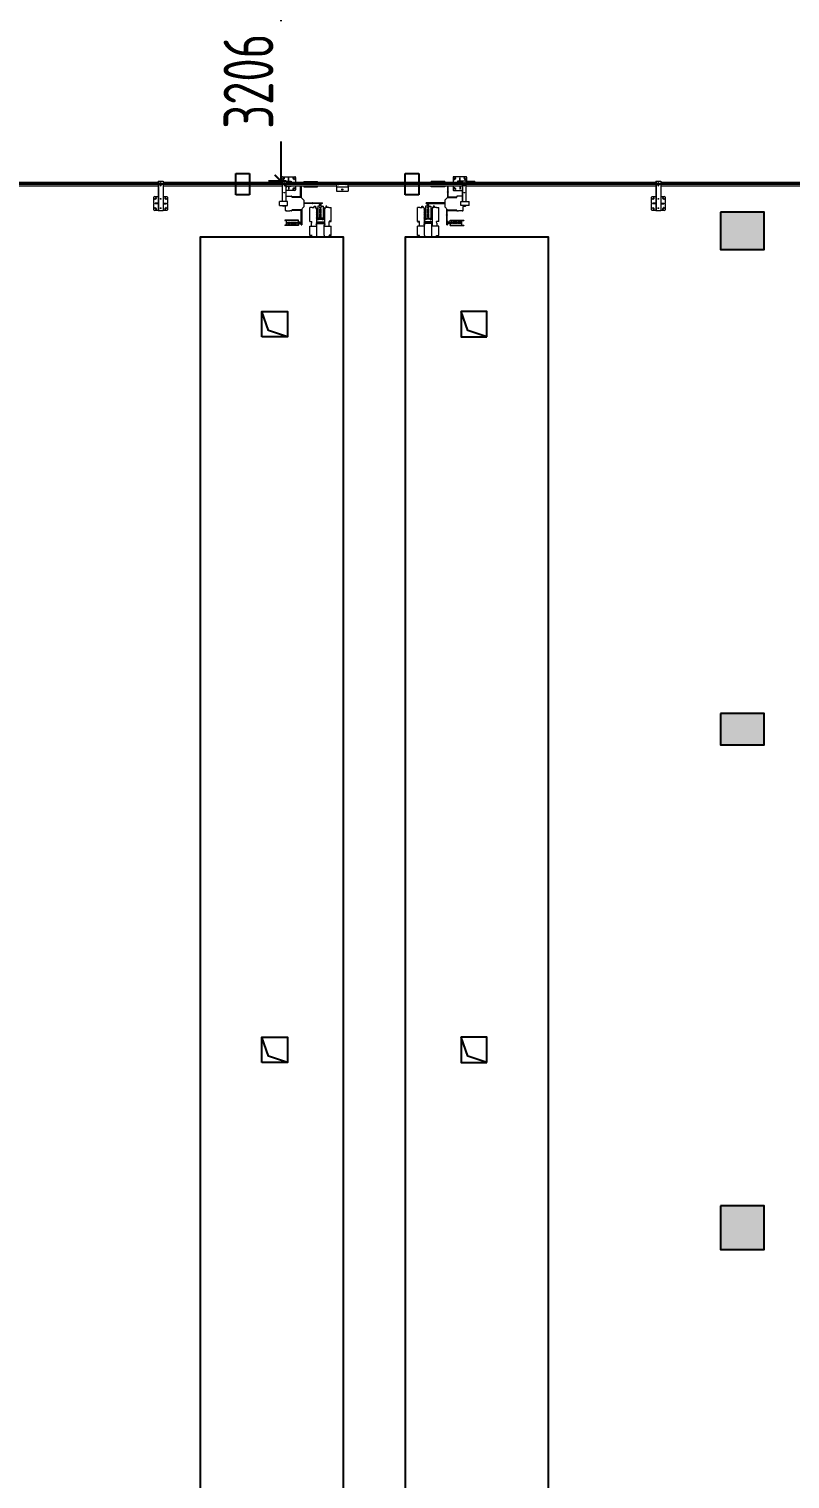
# Model space of a CAD drawing. Header units: inches. Extents: x -26985 to 86262, y -10753 to 149570.
# Drawn here: x 978 to 13195, y 76951 to 100225 of the extents above; entities that cross this region are included whole.
import ezdxf

# ---------------------------------------------------------------- set-up
doc = ezdxf.new("R2010")
doc.units = ezdxf.units.IN
doc.header["$MEASUREMENT"] = 0
doc.linetypes.add('CENTER2', pattern=[1.125, 0.75, -0.125, 0.125, -0.125])
for name, color, linetype in [('COLUMN', 6, 'Continuous'), ('DUCT-回风中心线', 5, 'CENTER2'), ('标注', 10, 'Continuous'), ('雨水管', 7, 'Continuous')]:
    doc.layers.add(name, color=color, linetype=linetype)
doc.styles.add('JY-GB', font='gbenor.shx', dxfattribs={"width": 0.8, "bigfont": 'gbcbig.shx'})
doc.dimstyles.new('JY-800', dxfattribs={"dimscale": 400, "dimtxt": 2, "dimasz": 0.5, "dimexe": 0.5, "dimexo": 0, "dimgap": 0.3, "dimtad": 1, "dimdec": 0, "dimtxsty": 'JY-GB', "dimblk": 'ARCHTICK', "dimcen": 2.5, "dimclrd": 86, "dimclre": 86, "dimclrt": 7, "dimadec": 0, "dimazin": 0, "dimtfac": 1, "dimtdec": 0, "dimtmove": 0, "dimatfit": 3, "dimfxl": 1, "dimtfill": 1, "dimlwd": 25, "dimlwe": 25, "dimarcsym": 0})

# ---------------------------------------------------------------- blocks, each defined once
blk = doc.blocks.new('柱左')
at = {"layer": '雨水管'}
h = blk.add_hatch(color=256, dxfattribs=at)
h.paths.add_polyline_path([(26191, -879), (26791, -879), (26791, -279), (26191, -279)])
h.paths.add_polyline_path([(26931, -279), (26931, -879), (27531, -879), (27531, -279)])
h.paths.add_polyline_path([(37351, -879), (37351, -279), (36751, -279), (36751, -879)])
h.paths.add_polyline_path([(47401, -279), (46701, -279), (46701, -879), (47401, -879)])
h.paths.add_polyline_path([(58701, -279), (58701, -879), (59401, -879), (59401, -279)])
h.paths.add_polyline_path([(68351, -279), (67751, -279), (67751, -879), (68351, -879)])
h.paths.add_polyline_path([(78041, -879), (78041, -279), (77441, -279), (77441, -879)])
h.paths.add_polyline_path([(81461, -279), (81061, -279), (81061, -879), (81461, -879)])
h.paths.add_polyline_path([(81601, -879), (82301, -879), (82301, -279), (81601, -279)])
h.paths.add_polyline_path([(94201, -879), (94901, -879), (94901, -279), (94201, -279)])
h.paths.add_polyline_path([(102801, -879), (102801, -279), (102301, -279), (102301, -879)])
h.paths.add_polyline_path([(110851, -879), (110851, -279), (110251, -279), (110251, -879)])
h.paths.add_polyline_path([(110251, -9749), (110851, -9749), (110851, -9049), (110251, -9049)])
h.paths.add_polyline_path([(102801, -9049), (102301, -9049), (102301, -9749), (102801, -9749)])
h.paths.add_polyline_path([(94901, -9749), (94901, -9049), (94201, -9049), (94201, -9749)])
h.paths.add_polyline_path([(81601, -9749), (82301, -9749), (82301, -9049), (81601, -9049)])
h.paths.add_polyline_path([(81461, -9049), (81061, -9049), (81061, -9749), (81461, -9749)])
h.paths.add_polyline_path([(77441, -9699), (78041, -9699), (78041, -9099), (77441, -9099)])
h.paths.add_polyline_path([(67751, -9749), (68351, -9749), (68351, -9049), (67751, -9049)])
h.paths.add_polyline_path([(58701, -9749), (59401, -9749), (59401, -9049), (58701, -9049)])
h.paths.add_polyline_path([(47401, -9749), (47401, -9049), (46701, -9049), (46701, -9749)])
h.paths.add_polyline_path([(37351, -9049), (36751, -9049), (36751, -9749), (37351, -9749)])
h.paths.add_polyline_path([(27531, -9049), (26931, -9049), (26931, -9749), (27531, -9749)])
h.paths.add_polyline_path([(26791, -9049), (26191, -9049), (26191, -9749), (26791, -9749)])
h.paths.add_polyline_path([(26191, -22749), (26791, -22749), (26791, -22049), (26191, -22049)])
h.paths.add_polyline_path([(26931, -22749), (27531, -22749), (27531, -22049), (26931, -22049)])
h.paths.add_polyline_path([(37351, -22049), (36751, -22049), (36751, -22749), (37351, -22749)])
h.paths.add_polyline_path([(47401, -22749), (47401, -22049), (46701, -22049), (46701, -22749)])
h.paths.add_polyline_path([(58701, -22749), (59401, -22749), (59401, -22049), (58701, -22049)])
h.paths.add_polyline_path([(67701, -22049), (67701, -22749), (68401, -22749), (68401, -22049)])
h.paths.add_polyline_path([(81461, -22749), (81461, -22049), (80761, -22049), (80761, -22749)])
h.paths.add_polyline_path([(82301, -22049), (81601, -22049), (81601, -22749), (82301, -22749)])
h.paths.add_polyline_path([(94901, -22049), (94201, -22049), (94201, -22749), (94901, -22749)])
h.paths.add_polyline_path([(102301, -22749), (102801, -22749), (102801, -22049), (102301, -22049)])
h.paths.add_polyline_path([(110851, -22749), (110851, -22049), (110251, -22049), (110251, -22749)])
h.paths.add_polyline_path([(110251, -32099), (110251, -32699), (110851, -32699), (110851, -32099)])
h.paths.add_polyline_path([(102301, -32099), (102301, -32699), (102801, -32699), (102801, -32099)])
h.paths.add_polyline_path([(94901, -32099), (94201, -32099), (94201, -32699), (94901, -32699)])
h.paths.add_polyline_path([(81601, -32699), (82301, -32699), (82301, -32099), (81601, -32099)])
h.paths.add_polyline_path([(80761, -32699), (81461, -32699), (81461, -32099), (80761, -32099)])
h.paths.add_polyline_path([(67701, -32699), (68401, -32699), (68401, -32099), (67701, -32099)])
h.paths.add_polyline_path([(58701, -32699), (59401, -32699), (59401, -32099), (58701, -32099)])
h.paths.add_polyline_path([(47401, -32699), (47401, -32099), (46701, -32099), (46701, -32699)])
h.paths.add_polyline_path([(37351, -32099), (36751, -32099), (36751, -32699), (37351, -32699)])
h.paths.add_polyline_path([(26931, -32699), (27531, -32699), (27531, -32099), (26931, -32099)])
h.paths.add_polyline_path([(26791, -32199), (26191, -32199), (26191, -32599), (26791, -32599)])
h.paths.add_polyline_path([(26191, -37699), (26791, -37699), (26791, -37099), (26191, -37099)])
at = {"layer": 'COLUMN'}
for points in [[(94901, -22049), (94201, -22049), (94201, -22749), (94901, -22749)], [(102801, -22049), (102301, -22049), (102301, -22749), (102801, -22749)], [(110851, -22049), (110251, -22049), (110251, -22749), (110851, -22749)]]:
    blk.add_lwpolyline(points, close=True, dxfattribs=at)
blk = doc.blocks.new('_ArchTick')
at = {"color": 0, "linetype": 'ByBlock', "const_width": 0.15}
blk.add_lwpolyline([(-0.5, -0.5), (0.5, 0.5)], dxfattribs=at)
blk = doc.blocks.new('*D246')
at = {"layer": 'Defpoints', "color": 0, "transparency": 16777216}
for p in [(5107, 100990), (5022, 97784), (5107, 97784)]:
    blk.add_point(p, dxfattribs=at)
at = {"layer": '标注', "color": 86, "linetype": 'Continuous', "lineweight": 25, "transparency": 16777216}
for p, q in [((5107, 100990), (4822, 100990)), ((5022, 100990), (5022, 97784)), ((5107, 97784), (4822, 97784))]:
    blk.add_line(p, q, dxfattribs=at)
at = {"layer": '标注', "color": 86, "lineweight": 25, "transparency": 16777216, "xscale": 200, "yscale": 200, "zscale": 200}
for p, rotation in [((5022, 100990), 90), ((5022, 97784), 270)]:
    blk.add_blockref('_ArchTick', p, dxfattribs=dict(at, rotation=rotation))
at = {"layer": '标注', "color": 7, "transparency": 16777216, "insert": (4502, 99387), "char_height": 800, "attachment_point": 5, "rotation": 90, "style": 'JY-GB', "bg_fill": 3, "box_fill_scale": 1.25, "bg_fill_color": 256, "bg_fill_true_color": 13158600, "bg_fill_transparency": 0}
blk.add_mtext('3206', dxfattribs=at)

msp = doc.modelspace()

# ---------------------------------------------------------------- linework, layer by layer
at = {"color": 0, "linetype": 'Continuous', "lineweight": 0}
for p, q in [((3051.7, 97763.4), (687.4, 97763.4)), ((3051.7, 97783.9), (3051.7, 97313.9)), ((3051.7, 97783.9), (3055.7, 97783.9)), ((3055.7, 97783.9), (3055.7, 97313.9)), ((3055.7, 97783.9), (3131.7, 97783.9)), ((3087.4, 97708.9), (3087.4, 97758.9)), ((3095.9, 97758.9), (3095.9, 97708.9)), ((3131.7, 97783.9), (3131.7, 97313.9)), ((5047.4, 97763.4), (3131.7, 97763.4)), ((5057.4, 97783.9), (4907.4, 97783.9)), ((4907.4, 97763.4), (4907.4, 97783.9)), ((5037.4, 97783.9), (5037.4, 97843.9)), ((5047.4, 97853.9), (5247.4, 97853.9)), ((5047.4, 97453.9), (5047.4, 97773.9)), ((5064.4, 97821.9), (5056.1, 97821.9)), ((5057.4, 97783.9), (5103.4, 97783.9)), ((5059.6, 97825.9), (5064.4, 97825.9)), ((5065.4, 97826.9), (5065.4, 97831.7)), ((5065.4, 97811.4), (5065.4, 97820.9)), ((5069.4, 97835.3), (5069.4, 97826.9)), ((5069.4, 97820.9), (5069.4, 97815.9)), ((5070.4, 97825.9), (5079.9, 97825.9)), ((5075.5, 97821.9), (5070.4, 97821.9)), ((5073.2, 97758.9), (5073.2, 97708.9)), ((5081.7, 97708.9), (5081.7, 97758.9)), ((5103.4, 97775.7), (5103.4, 97783.9)), ((5103.4, 97783.9), (5107.4, 97783.9)), ((5103.4, 97775.7), (5103.4, 97453.9)), ((5107.4, 97783.9), (5187.4, 97783.9)), ((5107.4, 97783.9), (5107.4, 97775.7)), ((5107.4, 97453.9), (5107.4, 97775.7)), ((5912, 97763.4), (5107.4, 97763.4)), ((5144.4, 97833.9), (5150.4, 97833.9)), ((5144.4, 97793.9), (5144.4, 97833.9)), ((5144.4, 97793.9), (5150.4, 97793.9)), ((5144.4, 97783.9), (5144.4, 97793.9)), ((5150.4, 97793.9), (5150.4, 97833.9)), ((5150.4, 97783.9), (5150.4, 97793.9)), ((5187.4, 97783.9), (5187.4, 97763.4)), ((5215, 97825.9), (5224.4, 97825.9)), ((5224.4, 97821.9), (5219.4, 97821.9)), ((5225.4, 97826.9), (5225.4, 97835.3)), ((5225.4, 97815.9), (5225.4, 97820.9)), ((5229.4, 97831.7), (5229.4, 97826.9)), ((5229.4, 97820.9), (5229.4, 97811.4)), ((5230.4, 97825.9), (5235.2, 97825.9)), ((5238.8, 97821.9), (5230.4, 97821.9)), ((5257.4, 97843.9), (5257.4, 97763.4)), ((5344.9, 97763.9), (5334.9, 97763.9)), ((5334.9, 97763.4), (5334.9, 97763.9)), ((5344.9, 97763.9), (5346.9, 97763.9)), ((5344.9, 97763.4), (5344.9, 97763.9)), ((5346.9, 97763.9), (5346.9, 97763.4)), ((5389.4, 97775.9), (5389.4, 97773.9)), ((5389.4, 97775.9), (5609.4, 97775.9)), ((5389.4, 97763.4), (5389.4, 97773.9)), ((5389.4, 97773.9), (5609.4, 97773.9)), ((5418.4, 97773.9), (5418.4, 97763.4)), ((5430.4, 97773.9), (5430.4, 97763.4)), ((5568.4, 97773.9), (5568.4, 97763.4)), ((5580.4, 97773.9), (5580.4, 97763.4)), ((5580.4, 97768.9), (5606.9, 97768.9)), ((5609.4, 97773.9), (5609.4, 97775.9)), ((5609.4, 97773.9), (5609.4, 97771.4)), ((6102, 97763.4), (5912, 97763.4)), ((5912, 97763.4), (5912, 97693.9)), ((7935.7, 97763.4), (6102, 97763.4)), ((6102, 97693.9), (6102, 97763.4)), ((7433.5, 97773.9), (7433.5, 97775.9)), ((7653.5, 97775.9), (7433.5, 97775.9)), ((7433.5, 97773.9), (7433.5, 97771.4)), ((7653.5, 97773.9), (7433.5, 97773.9)), ((7462.5, 97768.9), (7436, 97768.9)), ((7462.5, 97773.9), (7462.5, 97763.4)), ((7474.5, 97773.9), (7474.5, 97763.4)), ((7612.5, 97773.9), (7612.5, 97763.4)), ((7624.5, 97773.9), (7624.5, 97763.4)), ((7653.5, 97775.9), (7653.5, 97773.9)), ((7653.5, 97763.4), (7653.5, 97773.9)), ((7696, 97763.9), (7696, 97763.4)), ((7698, 97763.9), (7696, 97763.9)), ((7698, 97763.9), (7707.9, 97763.9)), ((7698, 97763.4), (7698, 97763.9)), ((7707.9, 97763.4), (7707.9, 97763.9)), ((7785.4, 97843.9), (7785.4, 97763.4)), ((7995.4, 97853.9), (7795.4, 97853.9)), ((7804.1, 97821.9), (7812.4, 97821.9)), ((7812.4, 97825.9), (7807.6, 97825.9)), ((7813.4, 97831.7), (7813.4, 97826.9)), ((7813.4, 97820.9), (7813.4, 97811.4)), ((7817.4, 97826.9), (7817.4, 97835.3)), ((7817.4, 97815.9), (7817.4, 97820.9)), ((7827.9, 97825.9), (7818.4, 97825.9)), ((7818.4, 97821.9), (7823.5, 97821.9)), ((7855.4, 97783.9), (7855.4, 97763.4)), ((7935.4, 97783.9), (7855.4, 97783.9)), ((7892.4, 97793.9), (7892.4, 97833.9)), ((7898.4, 97833.9), (7892.4, 97833.9)), ((7892.4, 97783.9), (7892.4, 97793.9)), ((7898.4, 97793.9), (7892.4, 97793.9)), ((7898.4, 97793.9), (7898.4, 97833.9)), ((7898.4, 97783.9), (7898.4, 97793.9)), ((7935.4, 97783.9), (7935.4, 97775.7)), ((7939.4, 97783.9), (7935.4, 97783.9)), ((7935.4, 97453.9), (7935.4, 97775.7)), ((7939.4, 97775.7), (7939.4, 97783.9)), ((7985.4, 97783.9), (7939.4, 97783.9)), ((7939.4, 97775.7), (7939.4, 97453.9)), ((7961.2, 97708.9), (7961.2, 97758.9)), ((7972.4, 97825.9), (7963, 97825.9)), ((7967.4, 97821.9), (7972.4, 97821.9)), ((7969.7, 97758.9), (7969.7, 97708.9)), ((7973.4, 97835.3), (7973.4, 97826.9)), ((7973.4, 97820.9), (7973.4, 97815.9)), ((7977.4, 97826.9), (7977.4, 97831.7)), ((7977.4, 97811.4), (7977.4, 97820.9)), ((7983.2, 97825.9), (7978.4, 97825.9)), ((7978.4, 97821.9), (7986.8, 97821.9)), ((7985.4, 97783.9), (8135.4, 97783.9)), ((7995.4, 97453.9), (7995.4, 97773.9)), ((11041.7, 97763.4), (7995.7, 97763.4)), ((8005.4, 97783.9), (8005.4, 97843.9)), ((8135.4, 97763.4), (8135.4, 97783.9)), ((11041.7, 97783.9), (11041.7, 97313.9)), ((11041.7, 97783.9), (11045.7, 97783.9)), ((11045.7, 97783.9), (11045.7, 97313.9)), ((11045.7, 97783.9), (11121.7, 97783.9)), ((11077.4, 97708.9), (11077.4, 97758.9)), ((11085.9, 97758.9), (11085.9, 97708.9)), ((11121.7, 97783.9), (11121.7, 97313.9)), ((13551.7, 97763.4), (11121.7, 97763.4)), ((3051.7, 97704.4), (687.4, 97704.4)), ((2981.7, 97429.7), (2981.7, 97523.9)), ((2991.7, 97533.9), (3051.7, 97533.9)), ((5047.4, 97704.4), (3131.7, 97704.4)), ((3131.7, 97533.9), (3191.7, 97533.9)), ((3201.7, 97523.9), (3201.7, 97429.7)), ((5912, 97704.4), (5107.4, 97704.4)), ((5107.4, 97703.9), (5187.4, 97703.9)), ((5247.4, 97633.9), (5107.4, 97633.9)), ((5107.4, 97543.9), (5187.4, 97543.9)), ((5144.4, 97703.9), (5144.4, 97693.9)), ((5144.4, 97693.9), (5150.4, 97693.9)), ((5144.4, 97693.9), (5144.4, 97653.9)), ((5144.4, 97653.9), (5150.4, 97653.9)), ((5150.4, 97703.9), (5150.4, 97693.9)), ((5150.4, 97693.9), (5150.4, 97653.9)), ((5187.4, 97704.4), (5187.4, 97703.9)), ((5197.4, 97533.9), (5197.4, 97528.4)), ((5223.8, 97661.9), (5215, 97661.9)), ((5219.4, 97665.9), (5223.8, 97665.9)), ((5224.8, 97666.9), (5224.8, 97671.3)), ((5224.8, 97652), (5224.8, 97660.9)), ((5228.8, 97675.8), (5228.8, 97666.9)), ((5228.8, 97660.9), (5228.8, 97655.5)), ((5229.8, 97665.9), (5238.8, 97665.9)), ((5235.2, 97661.9), (5229.8, 97661.9)), ((5257.4, 97704.4), (5257.4, 97643.9)), ((5334.9, 97608.9), (5334.9, 97704.4)), ((5334.9, 97608.9), (5334.9, 97603.9)), ((5334.9, 97578.9), (5334.9, 97603.9)), ((5344.9, 97603.9), (5334.9, 97603.9)), ((5334.9, 97528.4), (5334.9, 97578.9)), ((5389.4, 97478.4), (5339.4, 97528.4)), ((5344.9, 97704.4), (5344.9, 97608.9)), ((5344.9, 97704.4), (5344.9, 97703.9)), ((5344.9, 97703.9), (5346.9, 97703.9)), ((5344.9, 97603.9), (5344.9, 97608.9)), ((5344.9, 97603.9), (5344.9, 97578.9)), ((5344.9, 97578.9), (5344.9, 97522.9)), ((5346.9, 97703.9), (5346.9, 97704.4)), ((5389.4, 97704.4), (5389.4, 97693.9)), ((5389.4, 97693.9), (5389.4, 97691.9)), ((5389.4, 97693.9), (5609.4, 97693.9)), ((5389.4, 97691.9), (5609.4, 97691.9)), ((5418.4, 97704.4), (5418.4, 97693.9)), ((5430.4, 97704.4), (5430.4, 97693.9)), ((5568.4, 97704.4), (5568.4, 97693.9)), ((5580.4, 97704.4), (5580.4, 97693.9)), ((5580.4, 97698.9), (5606.9, 97698.9)), ((5609.4, 97693.9), (5609.4, 97696.4)), ((5609.4, 97691.9), (5609.4, 97693.9)), ((5912, 97693.9), (6102, 97693.9)), ((5912, 97693.9), (5912, 97624.5)), ((5912, 97624.5), (6102, 97624.5)), ((7935.7, 97704.4), (6102, 97704.4)), ((6102, 97693.9), (6102, 97624.5)), ((7433.5, 97693.9), (7433.5, 97696.4)), ((7433.5, 97691.9), (7433.5, 97693.9)), ((7653.5, 97693.9), (7433.5, 97693.9)), ((7653.5, 97691.9), (7433.5, 97691.9)), ((7462.5, 97698.9), (7436, 97698.9)), ((7462.5, 97704.4), (7462.5, 97693.9)), ((7474.5, 97704.4), (7474.5, 97693.9)), ((7612.5, 97704.4), (7612.5, 97693.9)), ((7624.5, 97704.4), (7624.5, 97693.9)), ((7653.4, 97478.4), (7703.4, 97528.4)), ((7653.5, 97704.4), (7653.5, 97693.9)), ((7653.5, 97693.9), (7653.5, 97691.9)), ((7696, 97703.9), (7696, 97704.4)), ((7698, 97703.9), (7696, 97703.9)), ((7697.9, 97704.4), (7697.9, 97608.9)), ((7697.9, 97603.9), (7697.9, 97608.9)), ((7697.9, 97603.9), (7697.9, 97578.9)), ((7697.9, 97603.9), (7707.9, 97603.9)), ((7697.9, 97578.9), (7697.9, 97522.9)), ((7698, 97704.4), (7698, 97703.9)), ((7707.9, 97608.9), (7707.9, 97704.4)), ((7707.9, 97608.9), (7707.9, 97603.9)), ((7707.9, 97578.9), (7707.9, 97603.9)), ((7707.9, 97528.4), (7707.9, 97578.9)), ((7785.4, 97704.4), (7785.4, 97643.9)), ((7795.4, 97633.9), (7935.4, 97633.9)), ((7813.1, 97665.9), (7804.1, 97665.9)), ((7807.6, 97661.9), (7813.1, 97661.9)), ((7814.1, 97675.8), (7814.1, 97666.9)), ((7814.1, 97660.9), (7814.1, 97655.5)), ((7818.1, 97666.9), (7818.1, 97671.3)), ((7818.1, 97652), (7818.1, 97660.9)), ((7823.5, 97665.9), (7819.1, 97665.9)), ((7819.1, 97661.9), (7827.9, 97661.9)), ((7845.4, 97533.9), (7845.4, 97528.4)), ((7855.4, 97704.4), (7855.4, 97703.9)), ((7935.4, 97703.9), (7855.4, 97703.9)), ((7935.4, 97543.9), (7855.4, 97543.9)), ((7892.4, 97703.9), (7892.4, 97693.9)), ((7898.4, 97693.9), (7892.4, 97693.9)), ((7892.4, 97693.9), (7892.4, 97653.9)), ((7898.4, 97653.9), (7892.4, 97653.9)), ((7898.4, 97703.9), (7898.4, 97693.9)), ((7898.4, 97693.9), (7898.4, 97653.9)), ((11041.7, 97704.4), (7995.7, 97704.4)), ((10971.7, 97429.7), (10971.7, 97523.9)), ((10981.7, 97533.9), (11041.7, 97533.9)), ((13551.7, 97704.4), (11121.7, 97704.4)), ((11121.7, 97533.9), (11181.7, 97533.9)), ((11191.7, 97523.9), (11191.7, 97429.7)), ((2991.7, 97423.9), (2981.7, 97429.7)), ((2981.7, 97418.1), (2991.7, 97423.9)), ((2981.7, 97323.9), (2981.7, 97418.1)), ((3051.7, 97313.9), (2991.7, 97313.9)), ((3001.7, 97426.9), (3001.7, 97420.9)), ((3041.7, 97426.9), (3001.7, 97426.9)), ((3041.7, 97420.9), (3001.7, 97420.9)), ((3041.7, 97426.9), (3041.7, 97420.9)), ((3051.7, 97426.9), (3041.7, 97426.9)), ((3051.7, 97420.9), (3041.7, 97420.9)), ((3051.7, 97313.9), (3055.7, 97313.9)), ((3055.7, 97313.9), (3131.7, 97313.9)), ((3088.7, 97497.2), (3088.7, 97500.6)), ((3088.7, 97350.6), (3088.7, 97347.2)), ((3094.7, 97497.2), (3094.7, 97500.6)), ((3094.7, 97350.6), (3094.7, 97347.2)), ((3131.7, 97426.9), (3141.7, 97426.9)), ((3131.7, 97420.9), (3141.7, 97420.9)), ((3191.7, 97313.9), (3131.7, 97313.9)), ((3141.7, 97426.9), (3141.7, 97420.9)), ((3141.7, 97426.9), (3181.7, 97426.9)), ((3141.7, 97420.9), (3181.7, 97420.9)), ((3181.7, 97426.9), (3181.7, 97420.9)), ((3201.7, 97429.7), (3191.7, 97423.9)), ((3191.7, 97423.9), (3201.7, 97418.1)), ((3201.7, 97418.1), (3201.7, 97323.9)), ((5130.4, 97453.9), (4999.7, 97453.9)), ((4999.7, 97448.9), (4999.7, 97453.9)), ((4999.7, 97398.9), (4999.7, 97448.9)), ((4999.7, 97393.9), (4999.7, 97398.9)), ((4999.7, 97393.9), (5130.4, 97393.9)), ((5097.4, 97383.9), (5057.4, 97383.9)), ((5097.4, 97383.9), (5097.4, 97377.9)), ((5097.4, 97313.9), (5097.4, 97377.9)), ((5112.4, 97303.9), (5107.4, 97303.9)), ((5112.4, 97303.9), (5167.4, 97303.9)), ((5130.4, 97397.9), (5130.4, 97453.9)), ((5130.4, 97392.9), (5130.4, 97397.9)), ((5187.4, 97303.9), (5167.4, 97303.9)), ((5197.4, 97319.4), (5197.4, 97313.9)), ((5389.4, 97369.4), (5339.4, 97319.4)), ((5349.9, 97268.9), (5349.9, 97329.9)), ((5359.9, 97339.9), (5359.9, 97268.9)), ((5389.4, 97478.4), (5389.4, 97369.4)), ((5389.4, 97436.4), (5502.4, 97436.4)), ((5502.4, 97426.4), (5389.4, 97426.4)), ((5522.9, 97362.6), (5487.9, 97362.6)), ((5487.9, 97134.6), (5487.9, 97362.6)), ((5502.4, 97436.4), (5527.4, 97436.4)), ((5527.4, 97426.4), (5502.4, 97426.4)), ((5522.9, 97362.6), (5557.4, 97359.6)), ((5527.4, 97426.4), (5527.4, 97436.4)), ((5532.4, 97436.4), (5527.4, 97436.4)), ((5527.4, 97426.4), (5532.4, 97426.4)), ((5532.4, 97436.4), (5682.4, 97436.4)), ((5627.4, 97426.4), (5532.4, 97426.4)), ((5557.4, 97381.9), (5571.4, 97381.9)), ((5557.4, 97359.6), (5557.4, 97381.9)), ((5571.4, 97381.9), (5575.4, 97381.9)), ((5573.7, 97356.9), (5589.3, 97355.5)), ((5575.4, 97381.9), (5575.4, 97356.9)), ((5617.4, 97381.9), (5615.4, 97381.9)), ((5615.4, 97381.9), (5615.4, 97161.9)), ((5645.4, 97381.9), (5617.4, 97381.9)), ((5627.4, 97426.4), (5627.4, 97424.4)), ((5627.4, 97424.4), (5645.4, 97424.4)), ((5645.4, 97381.9), (5645.4, 97424.4)), ((5647.4, 97362.9), (5667.4, 97362.9)), ((5647.4, 97352.9), (5647.4, 97362.9)), ((5667.4, 97352.9), (5647.4, 97352.9)), ((5667.4, 97340.9), (5647.4, 97340.9)), ((5647.4, 97262.9), (5647.4, 97340.9)), ((5667.4, 97352.9), (5667.4, 97362.9)), ((5667.4, 97262.9), (5667.4, 97340.9)), ((5669.4, 97381.9), (5669.4, 97424.4)), ((5687.4, 97424.4), (5669.4, 97424.4)), ((5669.4, 97381.9), (5697.4, 97381.9)), ((5682.4, 97436.4), (5687.4, 97436.4)), ((5687.4, 97426.4), (5687.4, 97436.4)), ((5687.4, 97426.4), (5687.4, 97424.4)), ((5699.4, 97381.9), (5697.4, 97381.9)), ((5699.4, 97381.9), (5699.4, 97161.9)), ((5725.6, 97355.5), (5742.4, 97356.9)), ((5746.4, 97381.9), (5742.4, 97381.9)), ((5742.4, 97381.9), (5742.4, 97356.9)), ((5757.4, 97381.9), (5746.4, 97381.9)), ((5757.4, 97359.6), (5757.4, 97381.9)), ((5792, 97362.6), (5757.4, 97359.6)), ((5792, 97362.6), (5827, 97362.6)), ((5827, 97134.6), (5827, 97362.6)), ((7250.9, 97362.6), (7215.9, 97362.6)), ((7215.9, 97134.6), (7215.9, 97362.6)), ((7250.9, 97362.6), (7285.4, 97359.6)), ((7285.4, 97381.9), (7296.5, 97381.9)), ((7285.4, 97359.6), (7285.4, 97381.9)), ((7296.5, 97381.9), (7300.5, 97381.9)), ((7300.5, 97381.9), (7300.5, 97356.9)), ((7317.3, 97355.5), (7300.5, 97356.9)), ((7343.4, 97381.9), (7345.4, 97381.9)), ((7343.4, 97381.9), (7343.4, 97161.9)), ((7373.4, 97381.9), (7345.4, 97381.9)), ((7355.4, 97426.4), (7355.4, 97436.4)), ((7360.4, 97436.4), (7355.4, 97436.4)), ((7355.4, 97426.4), (7355.4, 97424.4)), ((7355.4, 97424.4), (7373.4, 97424.4)), ((7510.4, 97436.4), (7360.4, 97436.4)), ((7373.4, 97381.9), (7373.4, 97424.4)), ((7395.4, 97362.9), (7375.4, 97362.9)), ((7375.4, 97352.9), (7375.4, 97362.9)), ((7375.4, 97352.9), (7395.4, 97352.9)), ((7375.4, 97340.9), (7395.4, 97340.9)), ((7375.4, 97262.9), (7375.4, 97340.9)), ((7395.4, 97352.9), (7395.4, 97362.9)), ((7395.4, 97262.9), (7395.4, 97340.9)), ((7397.4, 97381.9), (7397.4, 97424.4)), ((7415.4, 97424.4), (7397.4, 97424.4)), ((7397.4, 97381.9), (7425.4, 97381.9)), ((7415.4, 97426.4), (7510.4, 97426.4)), ((7415.4, 97426.4), (7415.4, 97424.4)), ((7425.4, 97381.9), (7427.4, 97381.9)), ((7427.4, 97381.9), (7427.4, 97161.9)), ((7469.2, 97356.9), (7453.6, 97355.5)), ((7471.5, 97381.9), (7467.5, 97381.9)), ((7467.5, 97381.9), (7467.5, 97356.9)), ((7485.4, 97381.9), (7471.5, 97381.9)), ((7485.4, 97359.6), (7485.4, 97381.9)), ((7520, 97362.6), (7485.4, 97359.6)), ((7510.4, 97436.4), (7515.4, 97436.4)), ((7515.4, 97426.4), (7510.4, 97426.4)), ((7540.4, 97436.4), (7515.4, 97436.4)), ((7515.4, 97426.4), (7515.4, 97436.4)), ((7515.4, 97426.4), (7540.4, 97426.4)), ((7520, 97362.6), (7555, 97362.6)), ((7653.4, 97436.4), (7540.4, 97436.4)), ((7540.4, 97426.4), (7653.4, 97426.4)), ((7555, 97134.6), (7555, 97362.6)), ((7653.4, 97478.4), (7653.4, 97369.4)), ((7653.4, 97369.4), (7703.4, 97319.4)), ((7682.9, 97339.9), (7682.9, 97268.9)), ((7692.9, 97268.9), (7692.9, 97329.9)), ((7845.4, 97319.4), (7845.4, 97313.9)), ((7855.4, 97303.9), (7875.4, 97303.9)), ((7930.4, 97303.9), (7875.4, 97303.9)), ((7912.4, 97397.9), (7912.4, 97453.9)), ((7912.4, 97453.9), (8043.1, 97453.9)), ((7912.4, 97392.9), (7912.4, 97397.9)), ((8043.1, 97393.9), (7912.4, 97393.9)), ((7930.4, 97303.9), (7935.4, 97303.9)), ((7945.4, 97383.9), (7945.4, 97377.9)), ((7945.4, 97383.9), (7985.4, 97383.9)), ((7945.4, 97313.9), (7945.4, 97377.9)), ((8043.1, 97448.9), (8043.1, 97453.9)), ((8043.1, 97398.9), (8043.1, 97448.9)), ((8043.1, 97393.9), (8043.1, 97398.9)), ((10981.7, 97423.9), (10971.7, 97429.7)), ((10971.7, 97418.1), (10981.7, 97423.9)), ((10971.7, 97323.9), (10971.7, 97418.1)), ((11041.7, 97313.9), (10981.7, 97313.9)), ((10991.7, 97426.9), (10991.7, 97420.9)), ((11031.7, 97426.9), (10991.7, 97426.9)), ((11031.7, 97420.9), (10991.7, 97420.9)), ((11031.7, 97426.9), (11031.7, 97420.9)), ((11041.7, 97426.9), (11031.7, 97426.9)), ((11041.7, 97420.9), (11031.7, 97420.9)), ((11041.7, 97313.9), (11045.7, 97313.9)), ((11045.7, 97313.9), (11121.7, 97313.9)), ((11078.7, 97497.2), (11078.7, 97500.6)), ((11078.7, 97350.6), (11078.7, 97347.2)), ((11084.7, 97497.2), (11084.7, 97500.6)), ((11084.7, 97350.6), (11084.7, 97347.2)), ((11121.7, 97426.9), (11131.7, 97426.9)), ((11121.7, 97420.9), (11131.7, 97420.9)), ((11181.7, 97313.9), (11121.7, 97313.9)), ((11131.7, 97426.9), (11131.7, 97420.9)), ((11131.7, 97426.9), (11171.7, 97426.9)), ((11131.7, 97420.9), (11171.7, 97420.9)), ((11171.7, 97426.9), (11171.7, 97420.9)), ((11191.7, 97429.7), (11181.7, 97423.9)), ((11181.7, 97423.9), (11191.7, 97418.1)), ((11191.7, 97418.1), (11191.7, 97323.9)), ((5085.5, 97155.9), (5085.5, 97153.9)), ((5305.5, 97155.9), (5085.5, 97155.9)), ((5085.5, 97153.9), (5085.5, 97151.4)), ((5305.5, 97153.9), (5085.5, 97153.9)), ((5085.5, 97073.9), (5085.5, 97076.4)), ((5085.5, 97073.9), (5085.5, 97071.9)), ((5305.5, 97073.9), (5085.5, 97073.9)), ((5305.5, 97071.9), (5085.5, 97071.9)), ((5114.5, 97148.9), (5088, 97148.9)), ((5114.5, 97078.9), (5088, 97078.9)), ((5114.5, 97078.9), (5114.5, 97148.9)), ((5126.5, 97103.9), (5126.5, 97123.9)), ((5126.5, 97123.9), (5174.5, 97123.9)), ((5126.5, 97103.9), (5174.5, 97103.9)), ((5174.5, 97123.9), (5174.5, 97103.9)), ((5186.5, 97123.9), (5186.5, 97103.9)), ((5186.5, 97123.9), (5264.5, 97123.9)), ((5186.5, 97103.9), (5264.5, 97103.9)), ((5264.5, 97103.9), (5264.5, 97123.9)), ((5276.5, 97103.9), (5276.5, 97123.9)), ((5276.5, 97123.9), (5286.5, 97123.9)), ((5276.5, 97103.9), (5286.5, 97103.9)), ((5286.5, 97123.9), (5286.5, 97103.9)), ((5297.4, 97103.9), (5297.4, 97123.9)), ((5297.4, 97123.9), (5305.5, 97123.9)), ((5297.4, 97103.9), (5305.5, 97103.9)), ((5305.5, 97153.9), (5305.5, 97155.9)), ((5305.5, 97125.9), (5305.5, 97153.9)), ((5305.5, 97125.9), (5348, 97125.9)), ((5350, 97123.9), (5305.5, 97123.9)), ((5350, 97103.9), (5305.5, 97103.9)), ((5305.5, 97101.9), (5305.5, 97073.9)), ((5305.5, 97101.9), (5348, 97101.9)), ((5305.5, 97071.9), (5305.5, 97073.9)), ((5350, 97143.9), (5348, 97143.9)), ((5348, 97143.9), (5348, 97125.9)), ((5348, 97083.9), (5348, 97101.9)), ((5350, 97083.9), (5348, 97083.9)), ((5349.9, 97243.9), (5349.9, 97268.9)), ((5349.9, 97243.9), (5359.9, 97243.9)), ((5349.9, 97243.9), (5349.9, 97238.9)), ((5349.9, 97143.9), (5349.9, 97238.9)), ((5349.9, 97103.9), (5349.9, 97123.9)), ((5350, 97083.9), (5359.9, 97083.9)), ((5359.9, 97268.9), (5359.9, 97243.9)), ((5359.9, 97238.9), (5359.9, 97243.9)), ((5359.9, 97238.9), (5359.9, 97088.9)), ((5359.9, 97088.9), (5359.9, 97083.9)), ((5487.9, 97134.6), (5487.9, 97134.4)), ((5487.9, 97134.4), (5520.9, 97134.4)), ((5487.9, 97058.9), (5522.9, 97058.9)), ((5487.9, 96908.9), (5487.9, 97058.9)), ((5513.4, 97058.9), (5513.4, 97108.9)), ((5518.3, 97108.9), (5513.4, 97108.9)), ((5518.3, 97108.9), (5520.9, 97129.8)), ((5520.9, 97129.8), (5520.9, 97134.4)), ((5522.9, 97058.9), (5597.4, 97058.9)), ((5587.4, 97088.9), (5587.4, 97097.4)), ((5587.4, 97058.9), (5587.4, 97063.9)), ((5591.3, 97098.9), (5597.4, 97098.9)), ((5592.6, 97171.9), (5615.4, 97171.9)), ((5598.1, 97115.9), (5594.4, 97115.9)), ((5594.5, 97131.9), (5720.4, 97131.9)), ((5598.1, 97111.9), (5594.9, 97111.9)), ((5594.9, 97108.9), (5653, 97108.9)), ((5597.4, 97073.9), (5597.4, 97100.9)), ((5597.4, 97100.9), (5717.4, 97100.9)), ((5597.4, 96913.9), (5597.4, 97073.9)), ((5598.1, 97111.9), (5598.1, 97115.9)), ((5598.1, 97115.9), (5716.8, 97115.9)), ((5716.8, 97111.9), (5598.1, 97111.9)), ((5615.4, 97161.9), (5617.4, 97161.9)), ((5617.4, 97161.9), (5619.9, 97161.9)), ((5692.4, 97190.9), (5622.4, 97190.9)), ((5622.4, 97190.9), (5622.4, 97164.4)), ((5622.4, 97171.9), (5692.4, 97171.9)), ((5647.4, 97262.9), (5667.4, 97262.9)), ((5647.4, 97250.9), (5667.4, 97250.9)), ((5647.4, 97202.9), (5647.4, 97250.9)), ((5667.4, 97202.9), (5647.4, 97202.9)), ((5655.2, 97100.9), (5653, 97108.9)), ((5661.9, 97108.9), (5659.7, 97100.9)), ((5661.9, 97108.9), (5720, 97108.9)), ((5667.4, 97202.9), (5667.4, 97250.9)), ((5692.4, 97190.9), (5692.4, 97164.4)), ((5697.4, 97161.9), (5694.9, 97161.9)), ((5697.4, 97161.9), (5699.4, 97161.9)), ((5699.4, 97171.9), (5722.3, 97171.9)), ((5716.8, 97115.9), (5716.8, 97111.9)), ((5720.5, 97115.9), (5716.8, 97115.9)), ((5720, 97111.9), (5716.8, 97111.9)), ((5717.4, 97100.9), (5717.4, 97073.9)), ((5717.4, 97098.9), (5723.6, 97098.9)), ((5717.4, 96913.9), (5717.4, 97073.9)), ((5717.4, 97058.9), (5746.6, 97058.9)), ((5727.4, 97097.4), (5727.4, 97088.9)), ((5746.6, 97058.9), (5792, 97058.9)), ((5792, 97058.9), (5827, 97058.9)), ((5797.4, 97058.9), (5797.4, 97134.4)), ((5827, 97134.6), (5827, 97134.4)), ((5827, 96908.9), (5827, 97058.9)), ((7215.9, 97134.6), (7215.9, 97134.4)), ((7250.9, 97058.9), (7215.9, 97058.9)), ((7215.9, 96908.9), (7215.9, 97058.9)), ((7245.4, 97058.9), (7245.4, 97134.4)), ((7296.3, 97058.9), (7250.9, 97058.9)), ((7325.4, 97058.9), (7296.3, 97058.9)), ((7315.4, 97097.4), (7315.4, 97088.9)), ((7325.4, 97098.9), (7319.3, 97098.9)), ((7343.4, 97171.9), (7320.6, 97171.9)), ((7322.4, 97115.9), (7326.1, 97115.9)), ((7448.4, 97131.9), (7322.5, 97131.9)), ((7322.9, 97111.9), (7326.1, 97111.9)), ((7381, 97108.9), (7322.9, 97108.9)), ((7325.4, 97100.9), (7325.4, 97073.9)), ((7445.4, 97100.9), (7325.4, 97100.9)), ((7325.4, 96913.9), (7325.4, 97073.9)), ((7326.1, 97115.9), (7326.1, 97111.9)), ((7444.8, 97115.9), (7326.1, 97115.9)), ((7326.1, 97111.9), (7444.8, 97111.9)), ((7345.4, 97161.9), (7343.4, 97161.9)), ((7345.4, 97161.9), (7347.9, 97161.9)), ((7350.4, 97190.9), (7420.4, 97190.9)), ((7350.4, 97190.9), (7350.4, 97164.4)), ((7420.4, 97171.9), (7350.4, 97171.9)), ((7395.4, 97262.9), (7375.4, 97262.9)), ((7395.4, 97250.9), (7375.4, 97250.9)), ((7375.4, 97202.9), (7375.4, 97250.9)), ((7375.4, 97202.9), (7395.4, 97202.9)), ((7381, 97108.9), (7383.2, 97100.9)), ((7387.7, 97100.9), (7389.9, 97108.9)), ((7448, 97108.9), (7389.9, 97108.9)), ((7395.4, 97202.9), (7395.4, 97250.9)), ((7420.4, 97190.9), (7420.4, 97164.4)), ((7425.4, 97161.9), (7422.9, 97161.9)), ((7427.4, 97161.9), (7425.4, 97161.9)), ((7450.3, 97171.9), (7427.4, 97171.9)), ((7444.8, 97111.9), (7444.8, 97115.9)), ((7444.8, 97115.9), (7448.5, 97115.9)), ((7444.8, 97111.9), (7448, 97111.9)), ((7445.4, 97073.9), (7445.4, 97100.9)), ((7451.6, 97098.9), (7445.4, 97098.9)), ((7445.4, 96913.9), (7445.4, 97073.9)), ((7520, 97058.9), (7445.4, 97058.9)), ((7455.4, 97088.9), (7455.4, 97097.4)), ((7455.4, 97058.9), (7455.4, 97063.9)), ((7555, 97058.9), (7520, 97058.9)), ((7555, 97134.4), (7522, 97134.4)), ((7522, 97129.8), (7522, 97134.4)), ((7524.6, 97108.9), (7522, 97129.8)), ((7524.6, 97108.9), (7529.4, 97108.9)), ((7529.4, 97058.9), (7529.4, 97108.9)), ((7555, 97134.6), (7555, 97134.4)), ((7555, 96908.9), (7555, 97058.9)), ((7682.9, 97268.9), (7682.9, 97243.9)), ((7692.9, 97243.9), (7682.9, 97243.9)), ((7682.9, 97238.9), (7682.9, 97243.9)), ((7682.9, 97238.9), (7682.9, 97088.9)), ((7682.9, 97088.9), (7682.9, 97083.9)), ((7692.9, 97083.9), (7682.9, 97083.9)), ((7692.9, 97243.9), (7692.9, 97268.9)), ((7692.9, 97243.9), (7692.9, 97238.9)), ((7692.9, 97143.9), (7692.9, 97238.9)), ((7692.9, 97143.9), (7694.9, 97143.9)), ((7692.9, 97103.9), (7692.9, 97123.9)), ((7692.9, 97123.9), (7737.4, 97123.9)), ((7692.9, 97103.9), (7737.4, 97103.9)), ((7692.9, 97083.9), (7694.9, 97083.9)), ((7694.9, 97143.9), (7694.9, 97125.9)), ((7737.4, 97125.9), (7694.9, 97125.9)), ((7737.4, 97101.9), (7694.9, 97101.9)), ((7694.9, 97083.9), (7694.9, 97101.9)), ((7737.4, 97153.9), (7737.4, 97155.9)), ((7737.4, 97155.9), (7957.4, 97155.9)), ((7737.4, 97125.9), (7737.4, 97153.9)), ((7737.4, 97153.9), (7957.4, 97153.9)), ((7745.4, 97123.9), (7737.4, 97123.9)), ((7745.4, 97103.9), (7737.4, 97103.9)), ((7737.4, 97101.9), (7737.4, 97073.9)), ((7737.4, 97071.9), (7737.4, 97073.9)), ((7737.4, 97073.9), (7957.4, 97073.9)), ((7737.4, 97071.9), (7957.4, 97071.9)), ((7745.4, 97103.9), (7745.4, 97123.9)), ((7756.4, 97123.9), (7756.4, 97103.9)), ((7766.4, 97123.9), (7756.4, 97123.9)), ((7766.4, 97103.9), (7756.4, 97103.9)), ((7766.4, 97103.9), (7766.4, 97123.9)), ((7778.4, 97103.9), (7778.4, 97123.9)), ((7856.4, 97123.9), (7778.4, 97123.9)), ((7856.4, 97103.9), (7778.4, 97103.9)), ((7856.4, 97123.9), (7856.4, 97103.9)), ((7868.4, 97123.9), (7868.4, 97103.9)), ((7916.4, 97123.9), (7868.4, 97123.9)), ((7916.4, 97103.9), (7868.4, 97103.9)), ((7916.4, 97103.9), (7916.4, 97123.9)), ((7928.4, 97078.9), (7928.4, 97148.9)), ((7928.4, 97148.9), (7954.9, 97148.9)), ((7928.4, 97078.9), (7954.9, 97078.9)), ((7957.4, 97155.9), (7957.4, 97153.9)), ((7957.4, 97153.9), (7957.4, 97151.4)), ((7957.4, 97073.9), (7957.4, 97076.4)), ((7957.4, 97073.9), (7957.4, 97071.9)), ((5522.9, 96908.9), (5487.9, 96908.9)), ((5519, 96888.9), (5520.9, 96904.3)), ((5520.4, 96888.9), (5519, 96888.9)), ((5565.8, 96888.9), (5520.4, 96888.9)), ((5520.9, 96904.3), (5520.9, 96908.9)), ((5522.9, 96908.8), (5522.6, 96908.9)), ((5567.4, 96888.9), (5565.8, 96888.9)), ((5570.4, 96888.9), (5567.4, 96888.9)), ((5587.4, 96888.9), (5570.4, 96888.9)), ((5587.4, 96888.9), (5597.4, 96888.9)), ((5597.4, 96886.9), (5597.4, 96913.9)), ((5597.4, 96886.9), (5717.4, 96886.9)), ((5717.4, 96913.9), (5717.4, 96886.9)), ((5717.4, 96888.9), (5727.4, 96888.9)), ((5744.4, 96888.9), (5727.4, 96888.9)), ((5747.4, 96888.9), (5744.4, 96888.9)), ((5747.4, 96888.9), (5749.1, 96888.9)), ((5794.5, 96888.9), (5749.1, 96888.9)), ((5795.9, 96888.9), (5794.5, 96888.9)), ((5797.4, 96888.9), (5795.9, 96888.9)), ((5797.4, 96888.9), (5797.4, 96908.9)), ((7245.4, 96888.9), (7245.4, 96908.9)), ((7245.4, 96888.9), (7247, 96888.9)), ((7247, 96888.9), (7248.4, 96888.9)), ((7248.4, 96888.9), (7293.8, 96888.9)), ((7295.4, 96888.9), (7293.8, 96888.9)), ((7295.4, 96888.9), (7298.4, 96888.9)), ((7298.4, 96888.9), (7315.4, 96888.9)), ((7325.4, 96888.9), (7315.4, 96888.9)), ((7325.4, 96913.9), (7325.4, 96886.9)), ((7445.4, 96886.9), (7325.4, 96886.9)), ((7445.4, 96886.9), (7445.4, 96913.9)), ((7455.4, 96888.9), (7445.4, 96888.9)), ((7455.4, 96888.9), (7472.4, 96888.9)), ((7472.4, 96888.9), (7475.4, 96888.9)), ((7475.4, 96888.9), (7477.1, 96888.9)), ((7477.1, 96888.9), (7522.5, 96888.9)), ((7520, 96908.8), (7520.3, 96908.9)), ((7520, 96908.9), (7555, 96908.9)), ((7522, 96904.3), (7522, 96908.9)), ((7523.9, 96888.9), (7522, 96904.3)), ((7522.5, 96888.9), (7523.9, 96888.9))]:
    msp.add_line(p, q, dxfattribs=at)
for p, q in [((5339.4, 97528.4), (5197.4, 97528.4)), ((7703.4, 97528.4), (7845.4, 97528.4)), ((5339.4, 97319.4), (5197.4, 97319.4)), ((7703.4, 97319.4), (7845.4, 97319.4)), ((5727.9, 97063.9), (5727.9, 97058.9)), ((5827, 97134.6), (5797.4, 97134.4)), ((7215.9, 97134.6), (7245.4, 97134.4)), ((7315, 97063.9), (7315, 97058.9)), ((5827, 96908.9), (5797.4, 96908.9)), ((7215.9, 96908.9), (7245.4, 96908.9))]:
    msp.add_line(p, q)
at = {"color": 2}
for points in [[(3731.4, 70986.9), (3731.4, 96886.9), (6021.4, 96886.9), (6021.4, 70986.9), (3731.4, 70986.9)], [(7021.4, 70986.9), (7021.4, 96886.9), (9311.4, 96886.9), (9311.4, 70986.9), (7021.4, 70986.9)]]:
    msp.add_lwpolyline(points, dxfattribs=at)
at = {"color": 6}
for points in [[(4716.4, 95281.6), (4716.4, 95691.6), (5126.4, 95691.6), (5126.4, 95281.6), (4716.4, 95281.6)], [(5126.4, 95281.6), (4824.9, 95385.8), (4716.4, 95691.6)], [(8326.4, 95281.6), (8326.4, 95691.6), (7916.4, 95691.6), (7916.4, 95281.6), (8326.4, 95281.6)], [(8326.4, 95281.6), (8024.9, 95385.8), (7916.4, 95691.6)], [(4716.4, 83634.6), (4716.4, 84044.6), (5126.4, 84044.6), (5126.4, 83634.6), (4716.4, 83634.6)], [(5126.4, 83634.6), (4824.9, 83738.8), (4716.4, 84044.6)], [(8326.4, 83634.6), (8326.4, 84044.6), (7916.4, 84044.6), (7916.4, 83634.6), (8326.4, 83634.6)], [(8326.4, 83634.6), (8024.9, 83738.8), (7916.4, 84044.6)]]:
    msp.add_lwpolyline(points, dxfattribs=at)
at = {"color": 0, "linetype": 'Continuous', "lineweight": 0}
for centre, radius in [((5072.4, 97598.9), 3), ((5077.4, 97733.9), 4), ((5082.4, 97598.9), 3), ((7960.4, 97598.9), 3), ((7965.4, 97733.9), 4), ((7970.4, 97598.9), 3), ((3091.7, 97498.9), 6.5), ((3091.7, 97348.9), 6.5), ((3091.7, 97498.9), 3.45), ((3091.7, 97348.9), 3.45), ((11081.7, 97498.9), 6.5), ((11081.7, 97348.9), 6.5), ((11081.7, 97498.9), 3.45), ((11081.7, 97348.9), 3.45)]:
    msp.add_circle(centre, radius, dxfattribs=at)
at = {"color": 0, "linetype": 'Continuous', "lineweight": 0, "extrusion": (2.70408e-33, 8.10423e-19, -1)}
for centre in [(-5947, 97733.9), (-6067, 97733.9)]:
    msp.add_circle(centre, 4.25, dxfattribs=at)
at = {"color": 0, "linetype": 'Continuous', "lineweight": 0}
for centre, radius, start, end in [((3091.7, 97758.9), 4.25, 0, 180), ((5047.4, 97843.9), 10, 90, 180), ((5057.4, 97773.9), 10, 90, 180), ((5060.8, 97816.6), 7, 140, 320), ((5147.4, 97743.9), 120.1, 130, 140), ((5074.7, 97830.6), 7, 310, 130), ((5220.2, 97830.6), 7, 50, 230), ((5147.4, 97743.9), 120.1, 40, 50), ((5234.1, 97816.6), 7, 220, 40), ((5247.4, 97843.9), 10, 0, 90), ((7795.4, 97843.9), 10, 90, 180), ((7808.8, 97816.6), 7, 140, 320), ((7895.4, 97743.9), 120.1, 130, 140), ((7822.7, 97830.6), 7, 310, 130), ((7968.2, 97830.6), 7, 50, 230), ((7895.4, 97743.9), 120.1, 40, 50), ((7982.1, 97816.6), 7, 220, 40), ((7985.4, 97773.9), 10, 0, 90), ((7995.4, 97843.9), 10, 0, 90), ((11081.7, 97758.9), 4.25, 0, 180), ((2991.7, 97523.9), 10, 90, 180), ((3091.7, 97708.9), 4.25, 180, 0), ((3191.7, 97523.9), 10, 0, 90), ((5187.4, 97533.9), 10, 0, 90), ((5220.2, 97657.2), 7, 130, 310), ((5147.4, 97743.9), 120.1, 310, 320), ((5234.1, 97671.2), 7, 320, 140), ((5247.4, 97643.9), 10, 270, 0), ((5606.9, 97696.4), 2.5, 0, 90), ((7436, 97696.4), 2.5, 90, 180), ((7795.4, 97643.9), 10, 180, 270), ((7808.8, 97671.2), 7, 40, 220), ((7895.4, 97743.9), 120.1, 220, 230), ((7822.7, 97657.2), 7, 230, 50), ((7855.4, 97533.9), 10, 90, 180), ((10981.7, 97523.9), 10, 90, 180), ((11081.7, 97708.9), 4.25, 180, 0), ((11181.7, 97523.9), 10, 0, 90), ((2991.7, 97323.9), 10, 180, 270), ((3005, 97496.6), 7, 140, 320), ((3005, 97351.2), 7, 40, 220), ((3091.7, 97423.9), 120.1, 130, 140), ((3091.7, 97423.9), 120.1, 220, 230), ((3019, 97510.6), 7, 310, 130), ((3019, 97337.2), 7, 230, 50), ((3164.4, 97510.6), 7, 50, 230), ((3164.4, 97337.2), 7, 130, 310), ((3091.7, 97423.9), 120.1, 40, 50), ((3091.7, 97423.9), 120.1, 310, 320), ((3178.3, 97496.6), 7, 220, 40), ((3178.3, 97351.2), 7, 320, 140), ((3191.7, 97323.9), 10, 270, 0), ((5057.4, 97393.9), 10, 180, 270), ((5107.4, 97313.9), 10, 180, 270), ((5187.4, 97313.9), 10, 270, 0), ((7855.4, 97313.9), 10, 180, 270), ((7935.4, 97313.9), 10, 270, 0), ((7985.4, 97393.9), 10, 270, 0), ((10981.7, 97323.9), 10, 180, 270), ((10995, 97496.6), 7, 140, 320), ((10995, 97351.2), 7, 40, 220), ((11081.7, 97423.9), 120.1, 130, 140), ((11081.7, 97423.9), 120.1, 220, 230), ((11009, 97510.6), 7, 310, 130), ((11009, 97337.2), 7, 230, 50), ((11154.4, 97510.6), 7, 50, 230), ((11154.4, 97337.2), 7, 130, 310), ((11081.7, 97423.9), 120.1, 40, 50), ((11081.7, 97423.9), 120.1, 310, 320), ((11168.3, 97496.6), 7, 220, 40), ((11168.3, 97351.2), 7, 320, 140), ((11181.7, 97323.9), 10, 270, 0), ((5088, 97151.4), 2.5, 180, 270), ((5619.9, 97164.4), 2.5, 270, 0), ((7422.9, 97164.4), 2.5, 180, 270), ((7954.9, 97151.4), 2.5, 270, 0)]:
    msp.add_arc(centre, radius, start, end, dxfattribs=at)
at = {"color": 0, "linetype": 'Continuous', "lineweight": 0, "extrusion": (-4.96241e-35, 8.10423e-19, -1)}
for centre, radius, start, end in [((-5064.4, 97826.9), 1, 180, 270), ((-5064.4, 97820.9), 1, 90, 180), ((-5147.4, 97743.9), 106.1, 40, 50), ((-5070.4, 97826.9), 1, 270, 0), ((-5070.4, 97820.9), 1, 0, 90), ((-5077.4, 97758.9), 4.25, 0, 180), ((-5224.4, 97826.9), 1, 180, 270), ((-5224.4, 97820.9), 1, 90, 180), ((-5230.4, 97826.9), 1, 270, 0), ((-5230.4, 97820.9), 1, 0, 90), ((-5077.4, 97708.9), 4.25, 180, 0), ((-5223.8, 97666.9), 1, 180, 270), ((-5223.8, 97660.9), 1, 90, 180), ((-5229.8, 97666.9), 1, 270, 0), ((-5229.8, 97660.9), 1, 0, 90)]:
    msp.add_arc(centre, radius, start, end, dxfattribs=at)
at = {"color": 0, "linetype": 'Continuous', "lineweight": 0, "extrusion": (1.22763e-32, 8.10423e-19, -1)}
msp.add_arc((-5147.4, 97743.9), 106.1, 130, 140, dxfattribs=at)
at = {"color": 0, "linetype": 'Continuous', "lineweight": 0, "extrusion": (-2.3564e-32, 4.45118e-17, -1)}
msp.add_arc((-5606.9, 97771.4), 2.5, 180, 270, dxfattribs=at)
at = {"color": 0, "linetype": 'Continuous', "lineweight": 0, "extrusion": (2.3564e-32, 4.45118e-17, -1)}
msp.add_arc((-7436, 97771.4), 2.5, 270, 0, dxfattribs=at)
at = {"color": 0, "linetype": 'Continuous', "lineweight": 0, "extrusion": (4.96241e-35, 8.10423e-19, -1)}
for centre, radius, start, end in [((-7812.4, 97826.9), 1, 180, 270), ((-7812.4, 97820.9), 1, 90, 180), ((-7818.4, 97826.9), 1, 270, 0), ((-7818.4, 97820.9), 1, 0, 90), ((-7965.4, 97758.9), 4.25, 0, 180), ((-7895.4, 97743.9), 106.1, 130, 140), ((-7972.4, 97826.9), 1, 180, 270), ((-7972.4, 97820.9), 1, 90, 180), ((-7978.4, 97826.9), 1, 270, 0), ((-7978.4, 97820.9), 1, 0, 90), ((-7813.1, 97666.9), 1, 180, 270), ((-7813.1, 97660.9), 1, 90, 180), ((-7819.1, 97666.9), 1, 270, 0), ((-7819.1, 97660.9), 1, 0, 90), ((-7965.4, 97708.9), 4.25, 180, 0)]:
    msp.add_arc(centre, radius, start, end, dxfattribs=at)
at = {"color": 0, "linetype": 'Continuous', "lineweight": 0, "extrusion": (-1.22763e-32, 8.10423e-19, -1)}
msp.add_arc((-7895.4, 97743.9), 106.1, 40, 50, dxfattribs=at)
at = {"color": 0, "linetype": 'Continuous', "lineweight": 0, "extrusion": (2.46023e-32, 8.10423e-19, -1)}
msp.add_arc((-5147.4, 97743.9), 106.1, 220, 230, dxfattribs=at)
at = {"color": 0, "linetype": 'Continuous', "lineweight": 0, "extrusion": (-2.46023e-32, 8.10423e-19, -1)}
msp.add_arc((-7895.4, 97743.9), 106.1, 310, 320, dxfattribs=at)
at = {"color": 0, "linetype": 'Continuous', "lineweight": 0, "extrusion": (-1.7922e-29, 8.10423e-19, -1)}
for centre, start, end in [((-3091.7, 97423.9), 40, 50), ((-3091.7, 97423.9), 220, 230), ((-11081.7, 97423.9), 40, 50), ((-11081.7, 97423.9), 220, 230)]:
    msp.add_arc(centre, 106.1, start, end, dxfattribs=at)
at = {"color": 0, "linetype": 'Continuous', "lineweight": 0, "extrusion": (2.83447e-31, 8.10423e-19, -1)}
for centre, start, end in [((-3091.7, 97423.9), 310, 320), ((-3091.7, 97423.9), 130, 140), ((-11081.7, 97423.9), 310, 320), ((-11081.7, 97423.9), 130, 140)]:
    msp.add_arc(centre, 106.1, start, end, dxfattribs=at)
at = {"color": 0, "linetype": 'Continuous', "lineweight": 0, "extrusion": (-5.87502e-33, 4.45118e-17, -1)}
msp.add_arc((-5088, 97076.4), 2.5, 0, 90, dxfattribs=at)
at = {"color": 0, "linetype": 'Continuous', "lineweight": 0, "extrusion": (-2.27508e-33, 8.10423e-19, -1)}
msp.add_arc((-5694.9, 97164.4), 2.5, 270, 0, dxfattribs=at)
at = {"color": 0, "linetype": 'Continuous', "lineweight": 0, "extrusion": (2.27508e-33, 8.10423e-19, -1)}
msp.add_arc((-7347.9, 97164.4), 2.5, 180, 270, dxfattribs=at)
at = {"color": 0, "linetype": 'Continuous', "lineweight": 0, "extrusion": (5.87502e-33, 4.45118e-17, -1)}
msp.add_arc((-7954.9, 97076.4), 2.5, 90, 180, dxfattribs=at)
at = {"color": 0, "linetype": 'Continuous', "lineweight": 0}
for centre, major_axis, ratio, start_param, end_param in [((6007, 97648.6), (-9.5, 0), 0.9659258, -4.712389, 1.5707963), ((5726.2, 97343), (-0.6, 12.5), 0.4980973, 0, 3.1415927), ((5726.2, 97317.1), (-0.6, 12.5), 0.4980973, 0, 3.1415927), ((5726.2, 97291.2), (-0.6, 12.5), 0.4980973, 0, 3.1415927), ((7454.2, 97343), (-0.6, 12.5), 0.4980973, 0, 3.1415927), ((7454.2, 97317.1), (-0.6, 12.5), 0.4980973, 0, 3.1415927), ((7454.2, 97291.2), (-0.6, 12.5), 0.4980973, 0, 3.1415927), ((5726.2, 97265.3), (-0.6, 12.5), 0.4980973, 0, 3.1415927), ((5726.2, 97239.4), (-0.6, 12.5), 0.4980973, 0, 3.1415927), ((5726.2, 97213.5), (-0.6, 12.5), 0.4980973, 0, 3.1415927), ((5726.2, 97187.6), (-0.6, 12.5), 0.4980973, 0, 3.1415927), ((5726.2, 97161.7), (-0.6, 12.5), 0.4980973, 0, 3.1415927), ((5726.2, 97135.8), (-0.6, 12.5), 0.4980973, 0, 3.1415927), ((5726.2, 97109.9), (-0.6, 12.5), 0.4980973, 0, 3.1415927), ((5727.3, 97076.4), (-0.6, 12.5), 0.4980973, 0, 3.1415927), ((7454.2, 97265.3), (-0.6, 12.5), 0.4980973, 0, 3.1415927), ((7454.2, 97239.4), (-0.6, 12.5), 0.4980973, 0, 3.1415927), ((7454.2, 97213.5), (-0.6, 12.5), 0.4980973, 0, 3.1415927), ((7454.2, 97187.6), (-0.6, 12.5), 0.4980973, 0, 3.1415927), ((7454.2, 97161.7), (-0.6, 12.5), 0.4980973, 0, 3.1415927), ((7454.2, 97135.8), (-0.6, 12.5), 0.4980973, 0, 3.1415927), ((7454.2, 97109.9), (-0.6, 12.5), 0.4962462, 0, 3.1415927), ((7455.3, 97076.4), (-0.6, 12.5), 0.4980973, 0, 3.1415927)]:
    msp.add_ellipse(centre, major_axis=major_axis, ratio=ratio, start_param=start_param, end_param=end_param, dxfattribs=at)
at = {"color": 0, "linetype": 'Continuous', "lineweight": 0, "extrusion": (-3.66984e-30, -1.98288e-17, -1)}
msp.add_ellipse((6007, 97649.6), major_axis=(-9.5, 0), ratio=0.9659258, start_param=-1.5707963, end_param=-0.0564403, dxfattribs=at)
at = {"color": 0, "linetype": 'Continuous', "lineweight": 0, "extrusion": (-1.51691e-18, -2.0126e-17, -1)}
msp.add_ellipse((6007, 97649.6), major_axis=(9.5, 0), ratio=0.9659258, start_param=0.0564403, end_param=1.5707963, dxfattribs=at)
at = {"color": 0, "linetype": 'Continuous', "lineweight": 0, "extrusion": (-1.11094e-17, 1.36944e-18, -1)}
for centre, ratio in [((5588.7, 97343), 0.4980973), ((5588.7, 97317.1), 0.4980973), ((5588.7, 97291.2), 0.4980973), ((7316.7, 97343), 0.4980973), ((7316.7, 97317.1), 0.4980973), ((7316.7, 97291.2), 0.4980973), ((5587.6, 97076.4), 0.4980973), ((5588.7, 97265.3), 0.4980973), ((5588.7, 97239.4), 0.4980973), ((5588.7, 97213.5), 0.4980973), ((5588.7, 97187.6), 0.4980973), ((5588.7, 97161.7), 0.4980973), ((5588.7, 97135.8), 0.4980973), ((5588.7, 97109.9), 0.4962462), ((7315.6, 97076.4), 0.4980973), ((7316.7, 97265.3), 0.4980973), ((7316.7, 97239.4), 0.4980973), ((7316.7, 97213.5), 0.4980973), ((7316.7, 97187.6), 0.4980973), ((7316.7, 97161.7), 0.4980973), ((7316.7, 97135.8), 0.4980973), ((7316.7, 97109.9), 0.4980973)]:
    msp.add_ellipse(centre, major_axis=(0.6, 12.5), ratio=ratio, start_param=0, end_param=3.1415927, dxfattribs=at)
at = {"layer": 'DUCT-回风中心线', "color": 0, "linetype": 'Continuous', "lineweight": -3}
for p, q in [((4296, 97733.9), (4296, 97903.9)), ((4296, 97903.9), (4516, 97903.9)), ((4516, 97903.9), (4516, 97563.9)), ((7018.8, 97733.9), (7018.8, 97903.9)), ((7018.8, 97903.9), (7238.8, 97903.9)), ((7238.8, 97903.9), (7238.8, 97563.9)), ((4296, 97563.9), (4296, 97733.9)), ((4516, 97563.9), (4296, 97563.9)), ((7018.8, 97563.9), (7018.8, 97733.9)), ((7238.8, 97563.9), (7018.8, 97563.9))]:
    msp.add_line(p, q, dxfattribs=at)

# ---------------------------------------------------------------- block references
at = {"layer": '雨水管', "rotation": 90}
msp.add_blockref('柱左', (-9967.7, -13564.5), dxfattribs=at)

# ---------------------------------------------------------------- next in the draw order: dimensions: what is measured, and where the dimension line sits
at = {"layer": '标注'}
dim = msp.add_linear_dim(base=(5021.7, 97783.9), p1=(5107.4, 100989.6), p2=(5107.4, 97783.9), angle=90, dimstyle='JY-800', dxfattribs=at)
dim.commit()
dim.dimension.update_dxf_attribs({"geometry": '*D246', "text_midpoint": (4501.7, 99386.8)})

# ---------------------------------------------------------------- next in the draw order: linework, layer by layer
at = {"layer": 'Defpoints'}
msp.add_lwpolyline([(72475.7, 97733.6), (577.2, 97733.6, -0.1932275), (213.3, 97879.7, -0.2357878), (68.3, 98284.1), (62.7, 131172.9, 0.195554), (-86.4, 131539.3, 0.2107215), (-446.8, 131684.5), (-8628.9, 131682.2, -0.1972261), (-8995.3, 131832.5, -0.2096675), (-9138.8, 132192.9), (-9144.3, 134369.3, -0.1992042), (-8993.4, 134735.7, -0.2086322), (-8633, 134877.8), (6085.2, 134880.4, -0.4089379), (6693.4, 134283.3, -0.4498827), (6040.9, 133683.3, -0.1522028)], format="xyb", dxfattribs=at)

doc.saveas('drawing.dxf')
